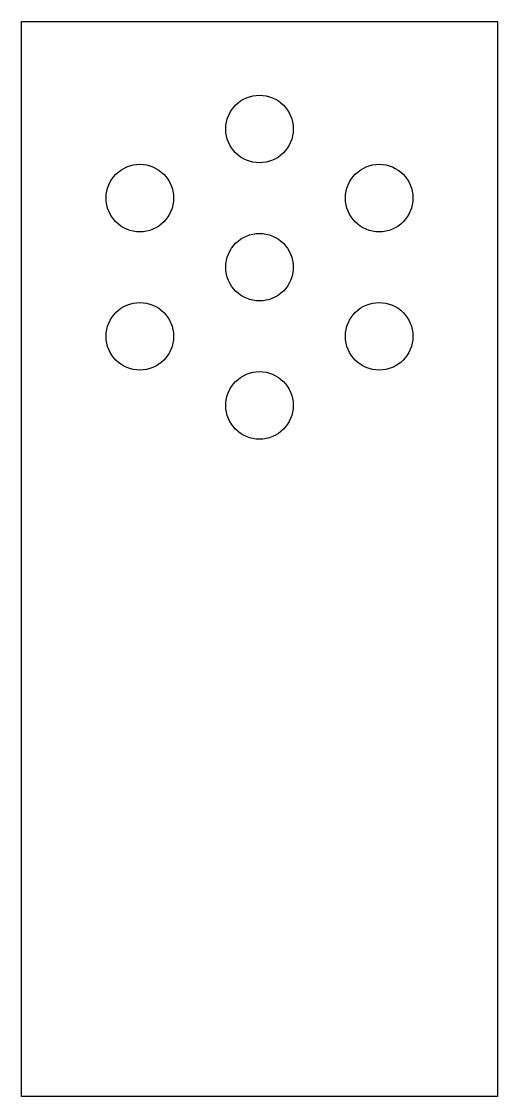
# Model space of a CAD drawing. Header units: millimetres. Extents: x -41 to 114, y -283 to 67.
import ezdxf

# ---------------------------------------------------------------- set-up
doc = ezdxf.new("R2010")
doc.units = ezdxf.units.MM
doc.layers.get('0').update_dxf_attribs({"linetype": 'CONTINUOUS'})

msp = doc.modelspace()

# ---------------------------------------------------------------- linework, layer by layer
msp.add_lwpolyline([(-40.61, 67.17), (114.39, 67.17), (114.39, -282.83), (-40.61, -282.83)], close=True)
for centre in [(36.89, 32.17), (-2.08, 9.67), (75.86, 9.67), (36.89, -12.83), (-2.08, -35.33), (75.86, -35.33), (36.89, -57.83)]:
    msp.add_circle(centre, 11)

doc.saveas('drawing.dxf')
